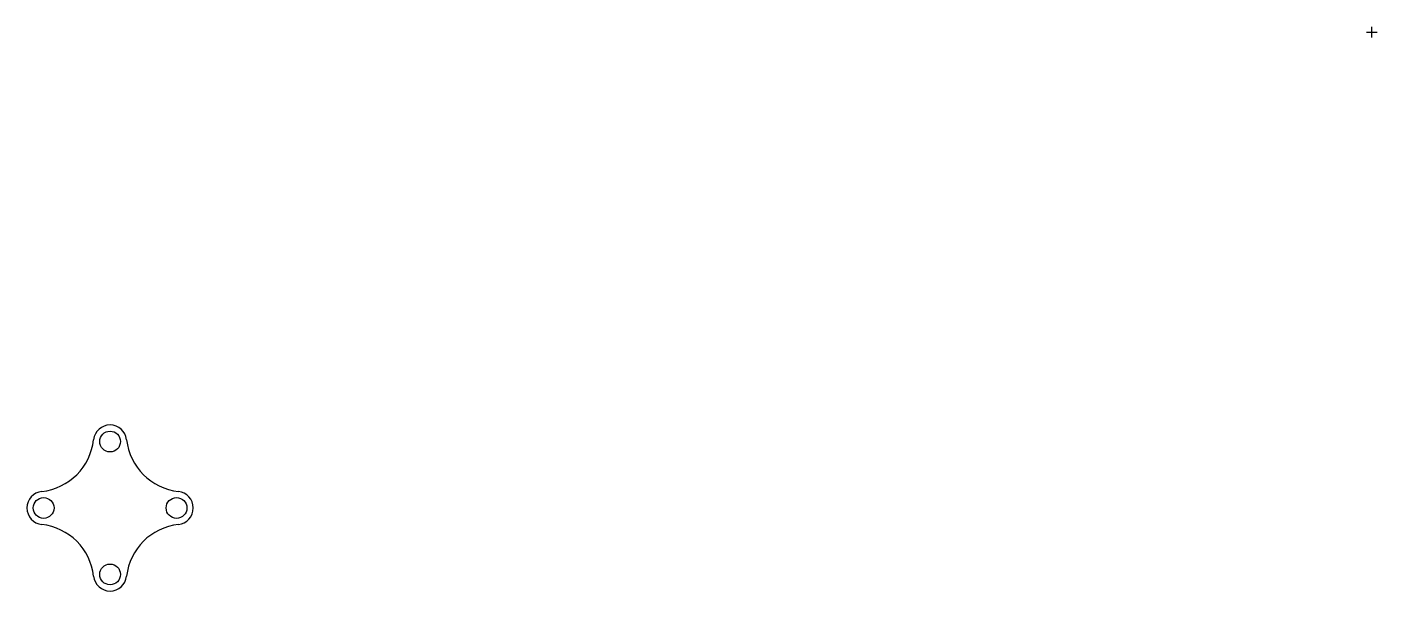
# Model space of a CAD drawing. Header units: millimetres. Extents: x -40 to 610, y -40 to 232.
import ezdxf

# ---------------------------------------------------------------- set-up
doc = ezdxf.new("R2010")
doc.units = ezdxf.units.MM

# ---------------------------------------------------------------- blocks, each defined once
blk = doc.blocks.new('4-bolt 64 mm PCD spider')
at = {"color": 3}
for centre in [(0, 32), (-32, 0), (32, 0), (0, -32)]:
    blk.add_circle(centre, 5, dxfattribs=at)
for centre, radius, start, end in [((0, 32), 8, 6.34019, 173.65981), ((-36, 36), 28.22, 276.34019, 353.65981), ((36, 36), 28.22, 186.34019, 263.65981), ((-32, 0), 8, 96.34019, 263.65981), ((32, 0), 8, 276.34019, 83.65981), ((-36, -36), 28.22, 6.34019, 83.65981), ((36, -36), 28.22, 96.34019, 173.65981), ((0, -32), 8, 186.34019, 353.65981)]:
    blk.add_arc(centre, radius, start, end, dxfattribs=at)

msp = doc.modelspace()

# ---------------------------------------------------------------- linework, layer by layer
at = {"color": 3}
msp.add_point((607.44, 229.2), dxfattribs=at)
at = {"layer": 'Defpoints', "color": 2}
for p, q in [((604.94, 229.2), (609.94, 229.2)), ((607.44, 226.7), (607.44, 231.7))]:
    msp.add_line(p, q, dxfattribs=at)

# ---------------------------------------------------------------- block references
at = {"color": 3}
msp.add_blockref('4-bolt 64 mm PCD spider', (0, 0), dxfattribs=at)

doc.saveas('drawing.dxf')
